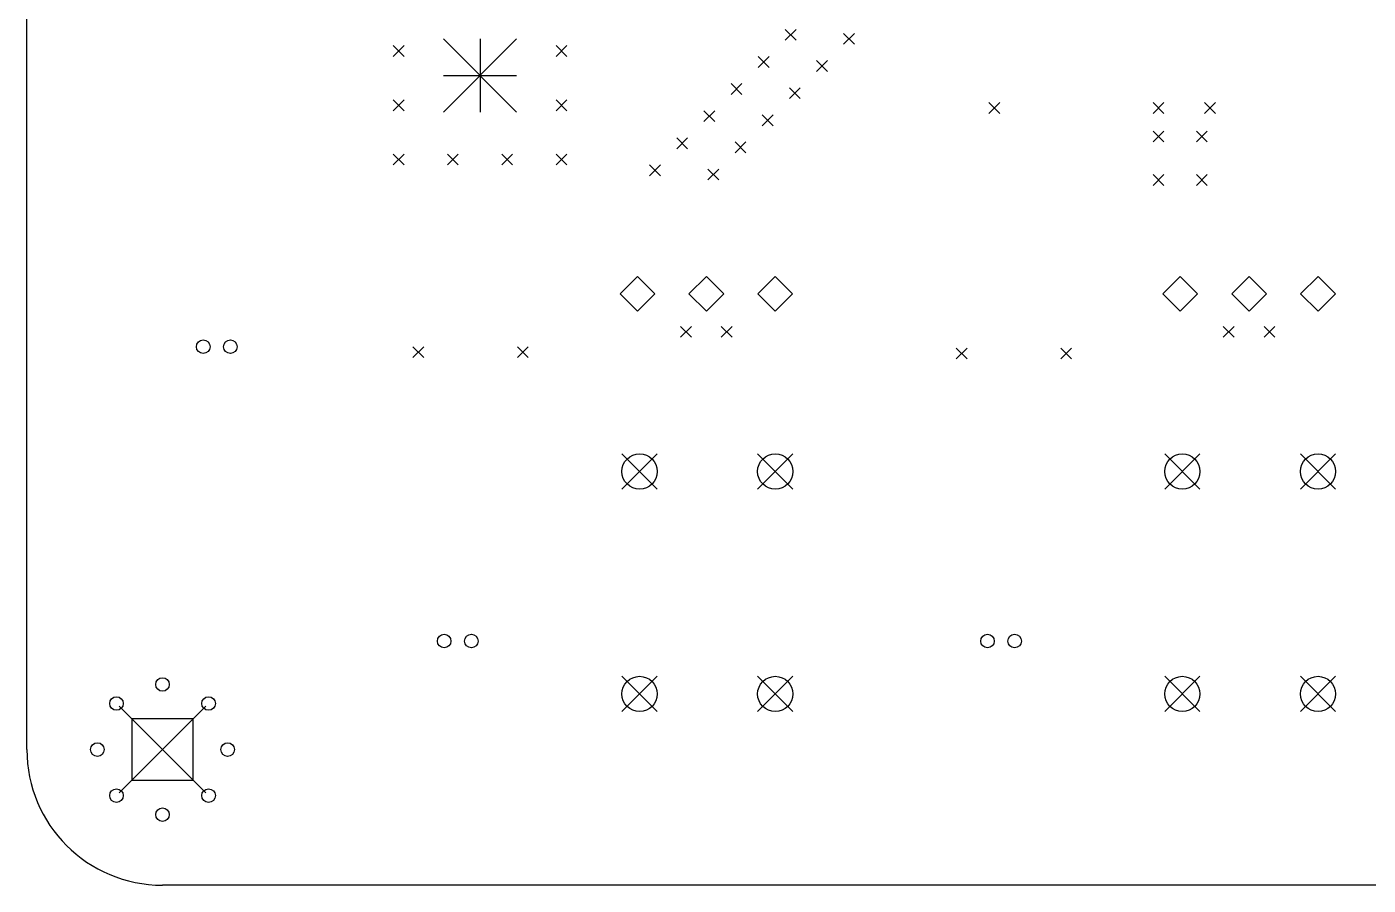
# Model space of a CAD drawing. Extents: x -2 to 100, y -30 to 90.
# Drawn here: x 0 to 49.43, y 0 to 31.64 of the extents above; entities that cross this region are included whole.
import ezdxf

# ---------------------------------------------------------------- set-up
doc = ezdxf.new("R2010")
doc.units = 0
doc.layers.add('BLACK', color=7, linetype='CONTINUOUS')

msp = doc.modelspace()

# ---------------------------------------------------------------- linework, layer by layer
at = {"layer": 'BLACK', "linetype": 'CONTINUOUS'}
for p, q in [((0, 5), (0, 85)), ((15.35, 31.2), (18.05, 28.5)), ((18.05, 31.2), (15.35, 28.5)), ((16.7, 31.2), (16.7, 28.5)), ((27.95, 31.55), (28.35, 31.15)), ((28.35, 31.55), (27.95, 31.15)), ((30.1, 31.4), (30.5, 31)), ((30.5, 31.4), (30.1, 31)), ((13.5, 30.95), (13.9, 30.55)), ((13.9, 30.95), (13.5, 30.55)), ((19.5, 30.95), (19.9, 30.55)), ((19.9, 30.95), (19.5, 30.55)), ((26.95, 30.55), (27.35, 30.15)), ((27.35, 30.55), (26.95, 30.15)), ((29.1, 30.4), (29.5, 30)), ((29.5, 30.4), (29.1, 30)), ((15.35, 29.85), (18.05, 29.85)), ((25.95, 29.55), (26.35, 29.15)), ((26.35, 29.55), (25.95, 29.15)), ((28.1, 29.4), (28.5, 29)), ((28.5, 29.4), (28.1, 29)), ((13.5, 28.95), (13.9, 28.55)), ((13.9, 28.95), (13.5, 28.55)), ((19.5, 28.95), (19.9, 28.55)), ((19.9, 28.95), (19.5, 28.55)), ((35.45, 28.85), (35.85, 28.45)), ((35.85, 28.85), (35.45, 28.45)), ((41.5, 28.85), (41.9, 28.45)), ((41.9, 28.85), (41.5, 28.45)), ((43.4, 28.85), (43.8, 28.45)), ((43.8, 28.85), (43.4, 28.45)), ((24.95, 28.55), (25.35, 28.15)), ((25.35, 28.55), (24.95, 28.15)), ((27.1, 28.4), (27.5, 28)), ((27.5, 28.4), (27.1, 28)), ((41.5, 27.8), (41.9, 27.4)), ((41.9, 27.8), (41.5, 27.4)), ((43.1, 27.8), (43.5, 27.4)), ((43.5, 27.8), (43.1, 27.4)), ((23.95, 27.55), (24.35, 27.15)), ((24.35, 27.55), (23.95, 27.15)), ((26.1, 27.4), (26.5, 27)), ((26.5, 27.4), (26.1, 27)), ((13.5, 26.95), (13.9, 26.55)), ((13.9, 26.95), (13.5, 26.55)), ((15.5, 26.95), (15.9, 26.55)), ((15.9, 26.95), (15.5, 26.55)), ((17.5, 26.95), (17.9, 26.55)), ((17.9, 26.95), (17.5, 26.55)), ((19.5, 26.95), (19.9, 26.55)), ((19.9, 26.95), (19.5, 26.55)), ((22.95, 26.55), (23.35, 26.15)), ((23.35, 26.55), (22.95, 26.15)), ((25.1, 26.4), (25.5, 26)), ((25.5, 26.4), (25.1, 26)), ((41.5, 26.2), (41.9, 25.8)), ((41.9, 26.2), (41.5, 25.8)), ((43.1, 26.2), (43.5, 25.8)), ((43.5, 26.2), (43.1, 25.8)), ((22.5, 22.44), (21.86, 21.8)), ((23.14, 21.8), (22.5, 22.44)), ((25.04, 22.44), (24.4, 21.8)), ((25.68, 21.8), (25.04, 22.44)), ((27.58, 22.44), (26.94, 21.8)), ((28.22, 21.8), (27.58, 22.44)), ((42.5, 22.44), (41.86, 21.8)), ((43.14, 21.8), (42.5, 22.44)), ((45.04, 22.44), (44.4, 21.8)), ((45.68, 21.8), (45.04, 22.44)), ((47.58, 22.44), (46.94, 21.8)), ((48.22, 21.8), (47.58, 22.44)), ((21.86, 21.8), (22.5, 21.16)), ((22.5, 21.16), (23.14, 21.8)), ((24.4, 21.8), (25.04, 21.16)), ((25.04, 21.16), (25.68, 21.8)), ((26.94, 21.8), (27.58, 21.16)), ((27.58, 21.16), (28.22, 21.8)), ((41.86, 21.8), (42.5, 21.16)), ((42.5, 21.16), (43.14, 21.8)), ((44.4, 21.8), (45.04, 21.16)), ((45.04, 21.16), (45.68, 21.8)), ((46.94, 21.8), (47.58, 21.16)), ((47.58, 21.16), (48.22, 21.8)), ((24.09, 20.6), (24.49, 20.2)), ((24.49, 20.6), (24.09, 20.2)), ((25.59, 20.6), (25.99, 20.2)), ((25.99, 20.6), (25.59, 20.2)), ((44.09, 20.6), (44.49, 20.2)), ((44.49, 20.6), (44.09, 20.2)), ((45.59, 20.6), (45.99, 20.2)), ((45.99, 20.6), (45.59, 20.2)), ((14.23, 19.85), (14.63, 19.45)), ((14.63, 19.85), (14.23, 19.45)), ((18.08, 19.85), (18.48, 19.45)), ((18.48, 19.85), (18.08, 19.45)), ((34.25, 19.8), (34.65, 19.4)), ((34.65, 19.8), (34.25, 19.4)), ((38.1, 19.8), (38.5, 19.4)), ((38.5, 19.8), (38.1, 19.4)), ((21.93, 15.9), (23.23, 14.6)), ((23.23, 15.9), (21.93, 14.6)), ((26.93, 15.9), (28.23, 14.6)), ((28.23, 15.9), (26.93, 14.6)), ((41.93, 15.9), (43.23, 14.6)), ((43.23, 15.9), (41.93, 14.6)), ((46.93, 15.9), (48.23, 14.6)), ((48.23, 15.9), (46.93, 14.6)), ((21.93, 7.7), (23.23, 6.4)), ((23.23, 7.7), (21.93, 6.4)), ((26.93, 7.7), (28.23, 6.4)), ((28.23, 7.7), (26.93, 6.4)), ((41.93, 7.7), (43.23, 6.4)), ((43.23, 7.7), (41.93, 6.4)), ((46.93, 7.7), (48.23, 6.4)), ((48.23, 7.7), (46.93, 6.4)), ((3.4, 6.6), (6.6, 3.4)), ((6.6, 6.6), (3.4, 3.4)), ((6.13138, 6.13138), (3.86862, 6.13138)), ((3.86862, 6.13138), (3.86862, 3.86862)), ((6.13138, 3.86862), (6.13138, 6.13138)), ((3.86862, 3.86862), (6.13138, 3.86862)), ((95, 0), (5, 0))]:
    msp.add_line(p, q, dxfattribs=at)
at = {"layer": 'BLACK'}
for centre, radius in [((6.5, 19.85), 0.25), ((7.5, 19.85), 0.25), ((22.58, 15.25), 0.65), ((27.58, 15.25), 0.65), ((42.58, 15.25), 0.65), ((47.58, 15.25), 0.65), ((15.38, 9), 0.25), ((16.38, 9), 0.25), ((35.4, 9), 0.25), ((36.4, 9), 0.25), ((5, 7.4), 0.25), ((22.58, 7.05), 0.65), ((27.58, 7.05), 0.65), ((42.58, 7.05), 0.65), ((47.58, 7.05), 0.65), ((3.30294, 6.69706), 0.25), ((6.69706, 6.69706), 0.25), ((2.6, 5), 0.25), ((7.4, 5), 0.25), ((3.30294, 3.30294), 0.25), ((6.69706, 3.30294), 0.25), ((5, 2.6), 0.25)]:
    msp.add_circle(centre, radius, dxfattribs=at)
msp.add_arc((5, 5), 5, -180, -90, dxfattribs=at)

doc.saveas('drawing.dxf')
